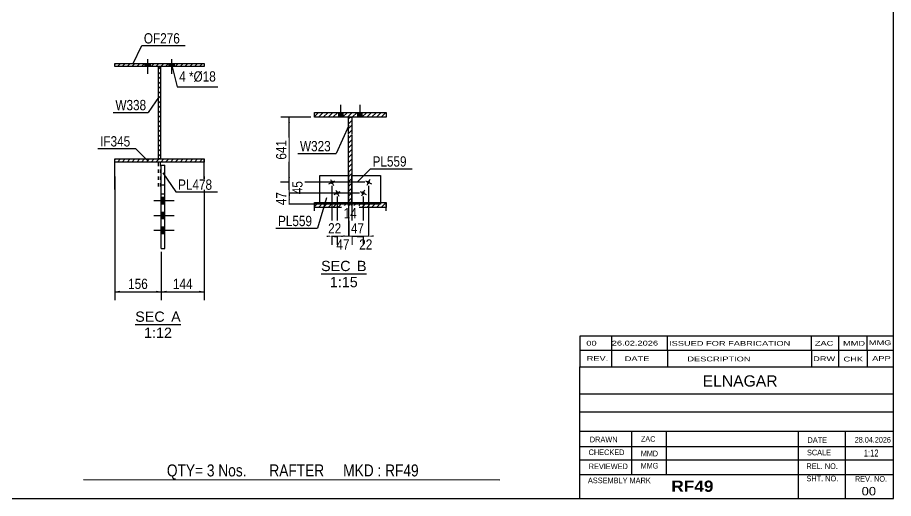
# Model space of a CAD drawing. Header units: millimetres. Extents: x -22 to 380, y -203 to 74.
# Drawn here: x 135.7 to 380.2, y -202.7 to -68.5 of the extents above; entities that cross this region are included whole.
import ezdxf

# ---------------------------------------------------------------- set-up
doc = ezdxf.new("R2010")
doc.units = ezdxf.units.MM
doc.linetypes.add('DXK_LINE_DOT1', pattern=[1.8814, 0.9407, -0.9407])
doc.styles.add('Arial', font='ARIAL.TTF', dxfattribs={"height": 0.2})
doc.styles.add('Arial Bold', font='ARIALBD.TTF', dxfattribs={"height": 0.2})
doc.styles.add('Arial Narrow', font='ARIALN.TTF', dxfattribs={"height": 0.2})

# ---------------------------------------------------------------- blocks, each defined once
blk = doc.blocks.new('Unknown-622201190-1210')
at = {"color": 5, "linetype": 'Continuous'}
for p, q in [((380.24, -202.74), (380.24, 74.26)), ((-19.76, -202.74), (380.24, -202.74))]:
    blk.add_line(p, q, dxfattribs=at)
blk = doc.blocks.new('Unknown-622201190-12 - 1255')
at = {"color": 1, "linetype": 'Continuous'}
blk.add_line((168.58, -154.19), (181.27, -154.19), dxfattribs=at)
at = {"color": 0, "linetype": 'Continuous'}
for points in [[(176.8, -153.44), (176.8, -150.44), (168.58, -150.44), (168.58, -153.44)], [(181.27, -153.44), (181.27, -150.44), (178.6, -150.44), (178.6, -153.44)], [(178.82, -157.94), (178.82, -154.94), (171.04, -154.94), (171.04, -157.94)]]:
    blk.add_wipeout(points, dxfattribs=at)
at = {"color": 136, "linetype": 'Continuous', "style": 'Arial'}
for s, height, p in [('SEC', 2.865, (168.58, -153.44)), ('A', 2.87, (178.6, -153.44)), ('1:12', 2.865, (171.04, -157.94))]:
    blk.add_text(s, height=height, dxfattribs=at).set_placement(p)
blk = doc.blocks.new('Unknown-622201190-13 - 5948')
at = {"color": 1, "linetype": 'Continuous'}
blk.add_line((220.46, -140.05), (233.15, -140.05), dxfattribs=at)
at = {"color": 0, "linetype": 'Continuous'}
for points in [[(228.68, -139.3), (228.68, -136.3), (220.46, -136.3), (220.46, -139.3)], [(233.15, -139.3), (233.15, -136.3), (230.48, -136.3), (230.48, -139.3)], [(230.7, -143.8), (230.7, -140.8), (222.91, -140.8), (222.91, -143.8)]]:
    blk.add_wipeout(points, dxfattribs=at)
at = {"color": 136, "linetype": 'Continuous', "style": 'Arial'}
for s, height, p in [('SEC', 2.865, (220.46, -139.3)), ('B', 2.87, (230.48, -139.3)), ('1:15', 2.865, (222.91, -143.8))]:
    blk.add_text(s, height=height, dxfattribs=at).set_placement(p)
blk = doc.blocks.new('Part-622201190-1335 - 1255')
at = {"linetype": 'Continuous'}
h = blk.add_hatch(dxfattribs=at)
h.set_pattern_fill('', scale=0.3, style=0, pattern_type=0)
h.set_pattern_definition([(45, (187.8468, -82.2111), (-0.67352, 0.67352), [])])
h.paths.add_polyline_path([(162.85, -82.21), (187.85, -82.21), (187.85, -81.38), (162.85, -81.38)])
at = {"color": 2, "linetype": 'Continuous'}
for p, q in [((162.85, -82.21), (162.85, -81.38)), ((162.85, -81.38), (187.85, -81.38)), ((187.85, -82.21), (162.85, -82.21)), ((187.85, -81.38), (187.85, -82.21))]:
    blk.add_line(p, q, dxfattribs=at)
blk = doc.blocks.new('Part-622201190-1287 - 1255')
at = {"color": 2, "linetype": 'Continuous'}
for p, q in [((175.85, -132.96), (175.85, -109.75)), ((175.85, -109.75), (176.85, -109.75)), ((176.85, -132.96), (176.85, -109.75)), ((176.85, -117.82), (175.85, -117.82)), ((175.85, -132.96), (176.85, -132.96))]:
    blk.add_line(p, q, dxfattribs=at)
at = {"color": 7, "linetype": 'DXK_LINE_DOT1'}
blk.add_line((175.85, -115.24), (176.85, -115.24), dxfattribs=at)
blk = doc.blocks.new('Part-622201190-1312 - 1255')
at = {"linetype": 'Continuous'}
h = blk.add_hatch(dxfattribs=at)
h.set_pattern_fill('', scale=0.3, style=0, pattern_type=0)
h.set_pattern_definition([(45, (187.8468, -108.8583), (-0.67352, 0.67352), [])])
h.paths.add_polyline_path([(162.85, -108.86), (187.85, -108.86), (187.85, -108.01), (162.85, -108.01)])
at = {"color": 7, "linetype": 'DXK_LINE_DOT1'}
for p, q in [((162.85, -108.86), (162.85, -108.01)), ((187.85, -108.86), (187.85, -108.01))]:
    blk.add_line(p, q, dxfattribs=at)
at = {"color": 2, "linetype": 'Continuous'}
for p, q in [((162.85, -108.86), (162.85, -108.01)), ((162.85, -108.01), (187.85, -108.01)), ((162.85, -116.53), (162.85, -108.86)), ((187.85, -108.86), (162.85, -108.86)), ((187.85, -108.01), (187.85, -108.86)), ((187.85, -116.53), (187.85, -108.86))]:
    blk.add_line(p, q, dxfattribs=at)
blk = doc.blocks.new('Part-622201190-1352 - 1255')
at = {"linetype": 'Continuous'}
h = blk.add_hatch(dxfattribs=at)
h.set_pattern_fill('', scale=0.3, style=0, pattern_type=0)
h.set_pattern_definition([(45, (175.5968, -108.0148), (-0.67352, 0.67352), [])])
h.paths.add_polyline_path([(175.1, -108.01), (175.6, -108.01), (175.6, -82.21), (175.1, -82.21)])
at = {"color": 2, "linetype": 'Continuous'}
for p, q in [((175.1, -108.01), (175.1, -82.21)), ((175.1, -82.21), (175.6, -82.21)), ((175.6, -82.21), (175.6, -108.01)), ((175.6, -108.01), (175.1, -108.01))]:
    blk.add_line(p, q, dxfattribs=at)
at = {"color": 7, "linetype": 'DXK_LINE_DOT1'}
for p, q in [((175.1, -115.69), (175.1, -108.01)), ((175.6, -115.69), (175.6, -108.01))]:
    blk.add_line(p, q, dxfattribs=at)
blk = doc.blocks.new('Bolt-622201190-1366 - 1255')
at = {"linetype": 'Continuous'}
for points in [[(175.85, -118.7), (175.85, -120.53), (176.85, -120.53), (176.85, -118.7)], [(175.85, -122.83), (175.85, -124.66), (176.85, -124.66), (176.85, -122.83)], [(175.85, -126.95), (175.85, -128.79), (176.85, -128.79), (176.85, -126.95)]]:
    blk.add_hatch(color=3, dxfattribs=at).paths.add_polyline_path(points)
at = {"color": 3, "linetype": 'Continuous'}
for p, q in [((173.76, -119.61), (179.43, -119.61)), ((175.85, -118.7), (176.85, -118.7)), ((175.85, -120.53), (176.85, -120.53)), ((173.76, -123.74), (179.43, -123.74)), ((175.85, -122.83), (176.85, -122.83)), ((175.85, -124.66), (176.85, -124.66)), ((175.85, -126.95), (176.85, -126.95)), ((173.76, -127.87), (179.43, -127.87)), ((175.85, -128.79), (176.85, -128.79))]:
    blk.add_line(p, q, dxfattribs=at)
blk = doc.blocks.new('Bolt-622201190-5384 - 1255')
at = {"linetype": 'Continuous'}
for points in [[(172.76, -81.38), (171.26, -81.38), (171.26, -82.21), (172.76, -82.21)], [(172.76, -81.38), (171.26, -81.38), (171.26, -82.21), (172.76, -82.21)], [(179.43, -81.38), (177.93, -81.38), (177.93, -82.21), (179.43, -82.21)], [(179.43, -81.38), (177.93, -81.38), (177.93, -82.21), (179.43, -82.21)]]:
    blk.add_hatch(color=3, dxfattribs=at).paths.add_polyline_path(points)
at = {"color": 3, "linetype": 'Continuous'}
for p, q in [((172.01, -80.13), (172.01, -84.29)), ((172.01, -80.13), (172.01, -84.29)), ((178.68, -80.13), (178.68, -84.29)), ((178.68, -80.13), (178.68, -84.29)), ((171.26, -81.38), (171.26, -82.21)), ((171.26, -81.38), (171.26, -82.21)), ((172.76, -81.38), (172.76, -82.21)), ((172.76, -81.38), (172.76, -82.21)), ((177.93, -81.38), (177.93, -82.21)), ((177.93, -81.38), (177.93, -82.21)), ((179.43, -81.38), (179.43, -82.21)), ((179.43, -81.38), (179.43, -82.21))]:
    blk.add_line(p, q, dxfattribs=at)
blk = doc.blocks.new('Bolt-622201190-5999 - 5948')
at = {"linetype": 'Continuous'}
for points in [[(226.52, -95.04), (225.32, -95.04), (225.32, -96.37), (226.52, -96.37)], [(226.52, -95.04), (225.32, -95.04), (225.32, -96.37), (226.52, -96.37)], [(231.86, -95.04), (230.66, -95.04), (230.66, -96.37), (231.86, -96.37)], [(231.86, -95.04), (230.66, -95.04), (230.66, -96.37), (231.86, -96.37)]]:
    blk.add_hatch(color=3, dxfattribs=at).paths.add_polyline_path(points)
at = {"color": 3, "linetype": 'Continuous'}
for p, q in [((225.92, -92.91), (225.92, -96.24)), ((225.92, -92.91), (225.92, -96.24)), ((231.26, -92.91), (231.26, -96.24)), ((231.26, -92.91), (231.26, -96.24)), ((225.32, -95.04), (225.32, -96.37)), ((225.32, -95.04), (225.32, -96.37)), ((226.52, -95.04), (226.52, -96.37)), ((226.52, -95.04), (226.52, -96.37)), ((230.66, -95.04), (230.66, -96.37)), ((230.66, -95.04), (230.66, -96.37)), ((231.86, -95.04), (231.86, -96.37)), ((231.86, -95.04), (231.86, -96.37))]:
    blk.add_line(p, q, dxfattribs=at)
blk = doc.blocks.new('Part-622201190-5975 - 5948')
at = {"linetype": 'Continuous'}
h = blk.add_hatch(dxfattribs=at)
h.set_pattern_fill('', scale=0.3, style=0, pattern_type=0)
h.set_pattern_definition([(45, (238.5897, -121.5102), (-0.67352, 0.67352), [])])
h.paths.add_polyline_path([(218.59, -121.51), (238.59, -121.51), (238.59, -120.17), (218.59, -120.17)])
at = {"color": 7, "linetype": 'DXK_LINE_DOT1'}
for p, q in [((218.59, -121.17), (218.59, -120.17)), ((238.59, -121.17), (238.59, -120.17))]:
    blk.add_line(p, q, dxfattribs=at)
at = {"color": 2, "linetype": 'Continuous'}
for p, q in [((218.59, -121.51), (218.59, -120.17)), ((218.59, -120.17), (238.59, -120.17)), ((218.59, -122.51), (218.59, -121.51)), ((238.59, -121.51), (218.59, -121.51)), ((238.59, -120.17), (238.59, -121.51)), ((238.59, -122.51), (238.59, -121.51))]:
    blk.add_line(p, q, dxfattribs=at)
blk = doc.blocks.new('Part-622201190-5951 - 5948')
at = {"linetype": 'Continuous'}
h = blk.add_hatch(dxfattribs=at)
h.set_pattern_fill('', scale=0.3, style=0, pattern_type=0)
h.set_pattern_definition([(45, (238.5897, -96.375), (-0.67352, 0.67352), [])])
h.paths.add_polyline_path([(218.59, -96.37), (238.59, -96.37), (238.59, -95.04), (218.59, -95.04)])
at = {"color": 2, "linetype": 'Continuous'}
for p, q in [((218.59, -96.37), (218.59, -95.04)), ((218.59, -95.04), (238.59, -95.04)), ((238.59, -95.04), (238.59, -96.37)), ((238.59, -96.37), (218.59, -96.37))]:
    blk.add_line(p, q, dxfattribs=at)
blk = doc.blocks.new('Part-622201190-5971 - 5948')
at = {"linetype": 'Continuous'}
h = blk.add_hatch(dxfattribs=at)
h.set_pattern_fill('', scale=0.3, style=0, pattern_type=0)
h.set_pattern_definition([(45, (229.0563, -120.1697), (-0.67352, 0.67352), [])])
h.paths.add_polyline_path([(228.12, -120.17), (229.06, -120.17), (229.06, -96.37), (228.12, -96.37)])
at = {"color": 2, "linetype": 'Continuous'}
for p, q in [((228.12, -101.04), (228.12, -96.37)), ((228.12, -96.37), (229.06, -96.37)), ((229.06, -96.37), (229.06, -101.04)), ((228.12, -120.17), (228.12, -101.14)), ((229.06, -101.14), (229.06, -120.17)), ((229.06, -120.17), (228.12, -120.17))]:
    blk.add_line(p, q, dxfattribs=at)
at = {"color": 7, "linetype": 'DXK_LINE_DOT1'}
for p, q in [((228.12, -121.17), (228.12, -120.17)), ((229.06, -121.17), (229.06, -120.17))]:
    blk.add_line(p, q, dxfattribs=at)
blk = doc.blocks.new('Bolt-622201190-6018 - 5948')
at = {"linetype": 'Continuous'}
for points in [[(223.92, -114.33, -1), (223.08, -114.74, -1)], [(225.41, -117.31, -1), (224.57, -117.72, -1)]]:
    blk.add_hatch(color=3, dxfattribs=at).paths.add_polyline_path(points)
at = {"color": 3, "linetype": 'Continuous'}
for p, q in [((222.66, -114.95), (224.33, -114.12)), ((223.08, -113.7), (223.92, -115.37)), ((224.15, -117.93), (225.82, -117.1)), ((224.57, -116.68), (225.41, -118.35))]:
    blk.add_line(p, q, dxfattribs=at)
blk = doc.blocks.new('Part-622201190-5978 - 5948')
at = {"color": 2, "linetype": 'Continuous'}
for p, q in [((220.1, -112.65), (228.1, -112.65)), ((220.1, -120.17), (220.1, -112.65)), ((228.1, -112.65), (228.1, -119.98)), ((227.92, -120.17), (228.1, -119.98))]:
    blk.add_line(p, q, dxfattribs=at)
at = {"color": 7, "linetype": 'DXK_LINE_DOT1'}
for p, q in [((220.1, -112.65), (228.1, -112.65)), ((220.1, -120.65), (220.1, -120.17)), ((227.44, -120.65), (220.1, -120.65)), ((227.92, -120.17), (227.44, -120.65))]:
    blk.add_line(p, q, dxfattribs=at)
blk = doc.blocks.new('Part-622201190-5981 - 5948')
at = {"color": 2, "linetype": 'Continuous'}
for p, q in [((229.08, -119.98), (229.08, -112.65)), ((229.08, -112.65), (237.08, -112.65)), ((237.08, -112.65), (237.08, -120.17)), ((229.26, -120.17), (229.08, -119.98))]:
    blk.add_line(p, q, dxfattribs=at)
at = {"color": 7, "linetype": 'DXK_LINE_DOT1'}
for p, q in [((229.08, -112.65), (237.08, -112.65)), ((229.74, -120.65), (229.26, -120.17)), ((237.08, -120.65), (229.74, -120.65)), ((237.08, -120.17), (237.08, -120.65))]:
    blk.add_line(p, q, dxfattribs=at)
blk = doc.blocks.new('Bolt-622201190-6021 - 5948')
at = {"linetype": 'Continuous'}
for points in [[(234.1, -114.74, -1), (233.26, -114.33, -1)], [(232.61, -117.72, -1), (231.77, -117.31, -1)]]:
    blk.add_hatch(color=3, dxfattribs=at).paths.add_polyline_path(points)
at = {"color": 3, "linetype": 'Continuous'}
for p, q in [((232.85, -114.12), (234.52, -114.95)), ((234.1, -113.7), (233.26, -115.37)), ((231.35, -117.1), (233.02, -117.93)), ((232.61, -116.68), (231.77, -118.35))]:
    blk.add_line(p, q, dxfattribs=at)
blk = doc.blocks.new('StraightDimension-622201190-5325 - 1255')
at = {"linetype": 'Continuous'}
for points in [[(164.35, -145.29), (162.85, -145.04), (164.35, -144.79)], [(174.35, -144.79), (175.85, -145.04), (174.35, -145.29)]]:
    blk.add_hatch(color=7, dxfattribs=at).paths.add_polyline_path(points)
at = {"color": 7, "linetype": 'Continuous'}
for p, q in [((162.85, -112.88), (162.85, -147.44)), ((175.85, -133.96), (175.85, -147.44)), ((162.85, -145.04), (175.85, -145.04))]:
    blk.add_line(p, q, dxfattribs=at)
at = {"color": 0}
blk.add_wipeout([(172.69, -144.89), (172.69, -140.69), (166, -140.69), (166, -144.89)], dxfattribs=at)
at = {"color": 3, "style": 'Arial Narrow'}
blk.add_text('156', height=2.863, dxfattribs=at).set_placement((166.6, -144.29))
blk = doc.blocks.new('StraightDimension-622201190-5324 - 1255')
at = {"linetype": 'Continuous'}
for points in [[(177.35, -145.29), (175.85, -145.04), (177.35, -144.79)], [(186.35, -144.79), (187.85, -145.04), (186.35, -145.29)]]:
    blk.add_hatch(color=7, dxfattribs=at).paths.add_polyline_path(points)
at = {"color": 7, "linetype": 'Continuous'}
for p, q in [((187.85, -112.88), (187.85, -147.44)), ((175.85, -133.96), (175.85, -147.44)), ((175.85, -145.04), (187.85, -145.04))]:
    blk.add_line(p, q, dxfattribs=at)
at = {"color": 0}
blk.add_wipeout([(185.19, -144.89), (185.19, -140.69), (178.5, -140.69), (178.5, -144.89)], dxfattribs=at)
at = {"color": 3, "style": 'Arial Narrow'}
blk.add_text('144', height=2.863, dxfattribs=at).set_placement((179.1, -144.29))
blk = doc.blocks.new('StraightDimension-622201190-6238 - 5948')
at = {"linetype": 'Continuous'}
for points in [[(226.62, -129.3), (228.12, -129.55), (226.62, -129.8)], [(230.56, -129.8), (229.06, -129.55), (230.56, -129.3)]]:
    blk.add_hatch(color=7, dxfattribs=at).paths.add_polyline_path(points)
at = {"color": 7, "linetype": 'Continuous'}
for p, q in [((228.12, -111.66), (228.12, -131.95)), ((229.06, -111.66), (229.06, -131.95)), ((228.12, -129.55), (229.06, -129.55))]:
    blk.add_line(p, q, dxfattribs=at)
at = {"color": 0}
blk.add_wipeout([(231.02, -125.2), (231.02, -121), (226.16, -121), (226.16, -125.2)], dxfattribs=at)
at = {"color": 3, "style": 'Arial Narrow'}
blk.add_text('14', height=2.863, dxfattribs=at).set_placement((226.76, -124.6))
blk = doc.blocks.new('StraightDimension-622201190-6236 - 5948')
at = {"linetype": 'Continuous'}
for points in [[(230.69, -129.3), (232.19, -129.55), (230.69, -129.8)], [(235.18, -129.8), (233.68, -129.55), (235.18, -129.3)]]:
    blk.add_hatch(color=7, dxfattribs=at).paths.add_polyline_path(points)
at = {"color": 7, "linetype": 'Continuous'}
for p, q in [((233.68, -115.53), (233.68, -131.8)), ((232.19, -118.52), (232.19, -131.8)), ((232.19, -129.55), (233.68, -129.55))]:
    blk.add_line(p, q, dxfattribs=at)
at = {"color": 0}
blk.add_wipeout([(235.36, -133.9), (235.36, -129.7), (230.51, -129.7), (230.51, -133.9)], dxfattribs=at)
at = {"color": 3, "style": 'Arial Narrow'}
blk.add_text('22', height=2.863, dxfattribs=at).set_placement((231.11, -133.3))
blk = doc.blocks.new('StraightDimension-622201190-6237 - 5948')
at = {"linetype": 'Continuous'}
for points in [[(230.56, -129.8), (229.06, -129.55), (230.56, -129.3)], [(230.69, -129.3), (232.19, -129.55), (230.69, -129.8)]]:
    blk.add_hatch(color=7, dxfattribs=at).paths.add_polyline_path(points)
at = {"color": 7, "linetype": 'Continuous'}
for p, q in [((229.06, -111.66), (229.06, -131.95)), ((232.19, -118.52), (232.19, -131.95)), ((229.06, -129.55), (232.19, -129.55))]:
    blk.add_line(p, q, dxfattribs=at)
at = {"color": 0}
blk.add_wipeout([(233.05, -129.4), (233.05, -125.2), (228.19, -125.2), (228.19, -129.4)], dxfattribs=at)
at = {"color": 3, "style": 'Arial Narrow'}
blk.add_text('47', height=2.863, dxfattribs=at).set_placement((228.79, -128.8))
blk = doc.blocks.new('StraightDimension-622201190-6239 - 5948')
at = {"linetype": 'Continuous'}
for points in [[(226.49, -129.8), (224.99, -129.55), (226.49, -129.3)], [(226.62, -129.3), (228.12, -129.55), (226.62, -129.8)]]:
    blk.add_hatch(color=7, dxfattribs=at).paths.add_polyline_path(points)
at = {"color": 7, "linetype": 'Continuous'}
for p, q in [((228.12, -111.66), (228.12, -131.8)), ((224.99, -118.52), (224.99, -131.8)), ((224.99, -129.55), (228.12, -129.55))]:
    blk.add_line(p, q, dxfattribs=at)
at = {"color": 0}
blk.add_wipeout([(228.98, -133.9), (228.98, -129.7), (224.13, -129.7), (224.13, -133.9)], dxfattribs=at)
at = {"color": 3, "style": 'Arial Narrow'}
blk.add_text('47', height=2.863, dxfattribs=at).set_placement((224.73, -133.3))
blk = doc.blocks.new('StraightDimension-622201190-6240 - 5948')
at = {"linetype": 'Continuous'}
for points in [[(222, -129.3), (223.5, -129.55), (222, -129.8)], [(226.49, -129.8), (224.99, -129.55), (226.49, -129.3)]]:
    blk.add_hatch(color=7, dxfattribs=at).paths.add_polyline_path(points)
at = {"color": 7, "linetype": 'Continuous'}
for p, q in [((223.5, -115.53), (223.5, -131.95)), ((224.99, -118.52), (224.99, -131.95)), ((223.5, -129.55), (224.99, -129.55))]:
    blk.add_line(p, q, dxfattribs=at)
at = {"color": 0}
blk.add_wipeout([(226.67, -129.4), (226.67, -125.2), (221.82, -125.2), (221.82, -129.4)], dxfattribs=at)
at = {"color": 3, "style": 'Arial Narrow'}
blk.add_text('22', height=2.863, dxfattribs=at).set_placement((222.42, -128.8))
blk = doc.blocks.new('StraightDimension-622201190-6310 - 5948')
at = {"linetype": 'Continuous'}
for points in [[(211.27, -97.87), (211.52, -96.37), (211.77, -97.87)], [(211.77, -113.03), (211.52, -114.53), (211.27, -113.03)]]:
    blk.add_hatch(color=7, dxfattribs=at).paths.add_polyline_path(points)
at = {"color": 7, "linetype": 'Continuous'}
for p, q in [((217.59, -96.37), (209.27, -96.37)), ((211.52, -114.53), (211.52, -96.37)), ((232.68, -114.53), (209.27, -114.53))]:
    blk.add_line(p, q, dxfattribs=at)
at = {"color": 0}
blk.add_wipeout([(211.37, -102.11), (207.17, -102.11), (207.17, -108.8), (211.37, -108.8)], dxfattribs=at)
at = {"color": 3, "style": 'Arial Narrow'}
blk.add_text('641', height=2.863, rotation=90.0002, dxfattribs=at).set_placement((210.77, -108.2))
blk = doc.blocks.new('StraightDimension-622201190-6311 - 5948')
at = {"linetype": 'Continuous'}
for points in [[(211.27, -116.03), (211.52, -114.53), (211.77, -116.03)], [(211.77, -116.02), (211.52, -117.52), (211.27, -116.02)]]:
    blk.add_hatch(color=7, dxfattribs=at).paths.add_polyline_path(points)
at = {"color": 7, "linetype": 'Continuous'}
for p, q in [((232.68, -114.53), (209.12, -114.53)), ((211.52, -117.52), (211.52, -114.53)), ((231.19, -117.52), (209.12, -117.52))]:
    blk.add_line(p, q, dxfattribs=at)
at = {"color": 0}
blk.add_wipeout([(215.87, -113.6), (211.67, -113.6), (211.67, -118.45), (215.87, -118.45)], dxfattribs=at)
at = {"color": 3, "style": 'Arial Narrow'}
blk.add_text('45', height=2.863, rotation=90.0002, dxfattribs=at).set_placement((215.27, -117.85))
blk = doc.blocks.new('StraightDimension-622201190-6312 - 5948')
at = {"linetype": 'Continuous'}
for points in [[(211.27, -119.02), (211.52, -117.52), (211.77, -119.02)], [(211.77, -119.15), (211.52, -120.65), (211.27, -119.15)]]:
    blk.add_hatch(color=7, dxfattribs=at).paths.add_polyline_path(points)
at = {"color": 7, "linetype": 'Continuous'}
for p, q in [((231.19, -117.52), (209.27, -117.52)), ((211.52, -120.65), (211.52, -117.52)), ((236.08, -120.65), (209.27, -120.65))]:
    blk.add_line(p, q, dxfattribs=at)
at = {"color": 0}
blk.add_wipeout([(211.37, -116.65), (207.17, -116.65), (207.17, -121.51), (211.37, -121.51)], dxfattribs=at)
at = {"color": 3, "style": 'Arial Narrow'}
blk.add_text('47', height=2.863, rotation=90.0002, dxfattribs=at).set_placement((210.77, -120.91))
blk = doc.blocks.new('CBS_CALLOFF-622201190-6688')
at = {"color": 7, "linetype": 'Continuous'}
blk.add_line((154.12, -197.47), (270.35, -197.49), dxfattribs=at)
at = {"color": 3, "linetype": 'Continuous', "style": 'Arial Narrow'}
blk.add_text('QTY= 3 Nos.      RAFTER     MKD : RF49', height=3.3405, dxfattribs=at).set_placement((177.41, -196.58))
blk = doc.blocks.new('CBS_NAME_BLOG-622201190-6689')
at = {"color": 7, "linetype": 'Continuous'}
for p, q in [((292.65, -165.99), (380.17, -165.99)), ((292.65, -202.69), (292.65, -165.99)), ((292.65, -173.52), (380.17, -173.52)), ((292.72, -178.58), (380.24, -178.58)), ((292.65, -183.95), (380.17, -183.95)), ((307.17, -196.05), (307.17, -183.95)), ((316.86, -196.03), (316.86, -183.96)), ((353.77, -202.69), (353.77, -183.96)), ((366.82, -202.69), (366.82, -183.95)), ((292.66, -188.25), (380.24, -188.23)), ((292.65, -191.99), (380.17, -191.99)), ((292.65, -196.04), (380.17, -196.04)), ((292.65, -202.74), (380.24, -202.74))]:
    blk.add_line(p, q, dxfattribs=at)
at = {"color": 3, "linetype": 'Continuous', "style": 'Arial'}
blk.add_text('ELNAGAR', height=3.133, dxfattribs=at).set_placement((326.97, -171.51))
at = {"color": 3, "linetype": 'Continuous'}
for s, height, style, width, p in [('DRAWN', 1.566, 'Arial', 0.9, (295.48, -187.06)), ('ZAC', 1.565, 'Arial Narrow', 0.9, (309.74, -186.92)), ('DATE', 1.566, 'Arial', 0.9, (356.24, -187.22)), ('28.04.2026', 1.565, 'Arial Narrow', 0.9, (369.43, -187.15)), ('CHECKED', 1.566, 'Arial', 0.9, (295.13, -190.63)), ('MMD', 1.565, 'Arial Narrow', 0.9, (309.71, -190.98)), ('SCALE', 1.566, 'Arial', 0.9, (356.09, -190.7)), ('1:12', 1.957, 'Arial Narrow', 0.9, (371.98, -191.05)), ('REVIEWED', 1.566, 'Arial', 0.9, (295.17, -194.55)), ('MMG', 1.565, 'Arial Narrow', 0.9, (309.68, -194.38)), ('REL. NO.', 1.566, 'Arial', 0.9, (355.95, -194.5)), ('ASSEMBLY MARK', 1.5663, 'Arial', 0.9, (294.95, -198.48)), ('RF49', 3.131, 'Arial Bold', 1.1, (318.23, -200.88)), ('SHT. NO.', 1.566, 'Arial', 0.9, (355.95, -197.96)), ('REV. NO.', 1.566, 'Arial', 0.9, (369.47, -198.05))]:
    blk.add_text(s, height=height, dxfattribs=dict(at, style=style, width=width)).set_placement(p)
at = {"color": 3, "style": 'Arial', "width": 1.1}
blk.add_text('00', height=2.349, dxfattribs=at).set_placement((371.35, -201.87))
blk = doc.blocks.new('CBS_REVISION-622201190-6690')
at = {"color": 7, "linetype": 'Continuous'}
for p, q in [((292.73, -157.46), (292.73, -161.35)), ((301.54, -157.45), (301.54, -161.35)), ((317.13, -161.35), (317.13, -157.43)), ((357.39, -161.35), (357.4, -157.43)), ((364.95, -161.35), (364.96, -157.44)), ((372.88, -161.35), (372.87, -157.45)), ((292.73, -161.35), (292.73, -165.99)), ((292.73, -161.36), (380.23, -161.36)), ((301.53, -161.36), (301.53, -165.99)), ((317.12, -161.35), (317.12, -165.92)), ((357.38, -161.36), (357.38, -165.98)), ((364.92, -161.36), (364.92, -165.99)), ((372.87, -161.36), (372.87, -165.99)), ((292.73, -165.99), (380.23, -165.99))]:
    blk.add_line(p, q, dxfattribs=at)
blk.add_arc((336.49, -28130.73), 27973.31, 89.910387, 90.089622, dxfattribs=at)
at = {"color": 7, "style": 'Arial Narrow', "width": 1.7}
for s, height, p in [('00', 1.326, (294.5, -160.09)), ('26.02.2026', 1.326, (301.61, -160.06)), ('ISSUED FOR FABRICATION', 1.3257, (317.59, -160.13)), ('ZAC', 1.326, (358.29, -160.1)), ('MMD', 1.326, (366.15, -160.12))]:
    blk.add_text(s, height=height, dxfattribs=at).set_placement(p)
at = {"color": 7, "linetype": 'Continuous', "style": 'Arial Narrow', "width": 1.7}
for s, height, p in [('MMG', 1.326, (373.37, -159.96)), ('REV.', 1.326, (294.59, -164.31)), ('DATE', 1.326, (305.22, -164.42)), ('DESCRIPTION', 1.3257, (322.7, -164.48)), ('DRW', 1.326, (357.81, -164.42)), ('CHK', 1.326, (366.3, -164.51)), ('APP', 1.326, (374.3, -164.35))]:
    blk.add_text(s, height=height, dxfattribs=at).set_placement(p)
blk = doc.blocks.new('Mark-622201190-1282 - 1255')
at = {"color": 0}
blk.add_wipeout([(190.04, -116.6), (190.04, -113.6), (180.54, -113.6), (180.54, -116.6)], dxfattribs=at)
blk.add_wipeout([(190.04, -116.6), (190.04, -113.6), (180.54, -113.6), (180.54, -116.6)], dxfattribs=at)
at = {"color": 7, "linetype": 'Continuous'}
for p, q in [((176.27, -111.87), (179.94, -117.2)), ((179.94, -117.2), (191.54, -117.2))]:
    blk.add_line(p, q, dxfattribs=at)
at = {"color": 3, "style": 'Arial Narrow'}
blk.add_text('PL478', height=2.863, dxfattribs=at).set_placement((180.54, -116.6))
blk = doc.blocks.new('Mark-622201190-1348 - 1255')
at = {"color": 0}
blk.add_wipeout([(171.63, -94.41), (171.63, -91.41), (163.05, -91.41), (163.05, -94.41)], dxfattribs=at)
blk.add_wipeout([(171.63, -94.41), (171.63, -91.41), (163.05, -91.41), (163.05, -94.41)], dxfattribs=at)
at = {"color": 7, "linetype": 'Continuous'}
for p in [(175.22, -90.57), (162.45, -95.01)]:
    blk.add_line(p, (172.23, -95.01), dxfattribs=at)
at = {"color": 3, "style": 'Arial Narrow'}
blk.add_text('W338', height=2.863, dxfattribs=at).set_placement((163.05, -94.41))
blk = doc.blocks.new('Mark-622201190-1308 - 1255')
at = {"color": 7, "linetype": 'Continuous'}
blk.add_line((172.22, -108.67), (168.68, -105.13), dxfattribs=at)
at = {"color": 0}
blk.add_wipeout([(167.18, -104.53), (167.18, -101.53), (158.78, -101.53), (158.78, -104.53)], dxfattribs=at)
blk.add_wipeout([(167.18, -104.53), (167.18, -101.53), (158.78, -101.53), (158.78, -104.53)], dxfattribs=at)
at = {"color": 7, "linetype": 'Continuous'}
blk.add_line((158.18, -105.13), (168.68, -105.13), dxfattribs=at)
at = {"color": 3, "style": 'Arial Narrow'}
blk.add_text('IF345', height=2.863, dxfattribs=at).set_placement((158.78, -104.53))
blk = doc.blocks.new('Mark-622201190-1331 - 1255')
at = {"color": 0}
blk.add_wipeout([(181.04, -75.79), (181.04, -72.79), (170.99, -72.79), (170.99, -75.79)], dxfattribs=at)
blk.add_wipeout([(181.04, -75.79), (181.04, -72.79), (170.99, -72.79), (170.99, -75.79)], dxfattribs=at)
at = {"color": 7, "linetype": 'Continuous'}
for p, q in [((167.87, -81.57), (170.39, -76.39)), ((170.39, -76.39), (182.54, -76.39))]:
    blk.add_line(p, q, dxfattribs=at)
at = {"color": 3, "style": 'Arial Narrow'}
blk.add_text('OF276', height=2.863, dxfattribs=at).set_placement((170.99, -75.79))
blk = doc.blocks.new('Mark-622201190-5404 - 1255')
at = {"color": 7, "linetype": 'Continuous'}
blk.add_line((180.26, -87.92), (191.68, -87.92), dxfattribs=at)
at = {"color": 0}
blk.add_wipeout([(182.68, -86.42), (182.68, -83.42), (180.86, -83.42), (180.86, -86.42)], dxfattribs=at)
blk.add_wipeout([(182.68, -86.42), (182.68, -83.42), (180.86, -83.42), (180.86, -86.42)], dxfattribs=at)
at = {"color": 7, "linetype": 'Continuous'}
blk.add_line((178.68, -81.59), (180.26, -87.92), dxfattribs=at)
at = {"color": 0}
blk.add_wipeout([(184.86, -86.42), (184.86, -83.42), (183.58, -83.42), (183.58, -86.42)], dxfattribs=at)
blk.add_wipeout([(184.86, -86.42), (184.86, -83.42), (183.58, -83.42), (183.58, -86.42)], dxfattribs=at)
at = {"color": 3, "style": 'Arial Narrow'}
blk.add_text('4', height=2.86, dxfattribs=at).set_placement((180.86, -86.42))
at = {"color": 0}
blk.add_wipeout([(191.08, -86.42), (191.08, -83.42), (184.86, -83.42), (184.86, -86.42)], dxfattribs=at)
blk.add_wipeout([(191.08, -86.42), (191.08, -83.42), (184.86, -83.42), (184.86, -86.42)], dxfattribs=at)
at = {"color": 3, "style": 'Arial Narrow'}
for s, height, p in [('*', 2.86, (183.58, -86.42)), ('Ø18', 2.863, (184.86, -86.42))]:
    blk.add_text(s, height=height, dxfattribs=at).set_placement(p)
blk = doc.blocks.new('Mark-622201190-6360 - 5948')
at = {"color": 7, "linetype": 'Continuous'}
blk.add_line((228.19, -98.72), (224.65, -106.46), dxfattribs=at)
at = {"color": 0}
blk.add_wipeout([(223.15, -105.86), (223.15, -102.86), (214.57, -102.86), (214.57, -105.86)], dxfattribs=at)
blk.add_wipeout([(223.15, -105.86), (223.15, -102.86), (214.57, -102.86), (214.57, -105.86)], dxfattribs=at)
at = {"color": 7, "linetype": 'Continuous'}
blk.add_line((213.97, -106.46), (224.65, -106.46), dxfattribs=at)
at = {"color": 3, "style": 'Arial Narrow'}
blk.add_text('W323', height=2.863, dxfattribs=at).set_placement((214.57, -105.86))
blk = doc.blocks.new('Mark-622201190-6363 - 5948')
at = {"color": 7, "linetype": 'Continuous'}
blk.add_line((221.95, -118.81), (219.45, -127.34), dxfattribs=at)
at = {"color": 0}
blk.add_wipeout([(217.95, -126.74), (217.95, -123.74), (208.44, -123.74), (208.44, -126.74)], dxfattribs=at)
blk.add_wipeout([(217.95, -126.74), (217.95, -123.74), (208.44, -123.74), (208.44, -126.74)], dxfattribs=at)
at = {"color": 7, "linetype": 'Continuous'}
blk.add_line((207.84, -127.34), (219.45, -127.34), dxfattribs=at)
at = {"color": 3, "style": 'Arial Narrow'}
blk.add_text('PL559', height=2.863, dxfattribs=at).set_placement((208.44, -126.74))
blk = doc.blocks.new('Mark-622201190-6366 - 5948')
at = {"color": 0}
blk.add_wipeout([(244.34, -110.13), (244.34, -107.13), (234.83, -107.13), (234.83, -110.13)], dxfattribs=at)
blk.add_wipeout([(244.34, -110.13), (244.34, -107.13), (234.83, -107.13), (234.83, -110.13)], dxfattribs=at)
at = {"color": 7, "linetype": 'Continuous'}
for p, q in [((230.7, -114.27), (234.23, -110.73)), ((234.23, -110.73), (245.84, -110.73))]:
    blk.add_line(p, q, dxfattribs=at)
at = {"color": 3, "style": 'Arial Narrow'}
blk.add_text('PL559', height=2.863, dxfattribs=at).set_placement((234.83, -110.13))

msp = doc.modelspace()

# ---------------------------------------------------------------- block references
for name in ['Unknown-622201190-1210', 'Bolt-622201190-5384 - 1255', 'Part-622201190-1335 - 1255', 'Part-622201190-1352 - 1255', 'Bolt-622201190-5999 - 5948', 'Part-622201190-5951 - 5948', 'Part-622201190-5971 - 5948', 'Part-622201190-1312 - 1255', 'Part-622201190-1287 - 1255', 'Part-622201190-5978 - 5948', 'Bolt-622201190-6018 - 5948', 'Part-622201190-5981 - 5948', 'Bolt-622201190-6021 - 5948', 'Bolt-622201190-1366 - 1255', 'Part-622201190-5975 - 5948', 'CBS_REVISION-622201190-6690', 'CBS_NAME_BLOG-622201190-6689', 'CBS_CALLOFF-622201190-6688']:
    msp.add_blockref(name, (0, 0))

# ---------------------------------------------------------------- next in the draw order: block references
for name in ['Mark-622201190-1331 - 1255', 'Mark-622201190-1348 - 1255', 'Mark-622201190-1308 - 1255', 'StraightDimension-622201190-6238 - 5948', 'StraightDimension-622201190-5325 - 1255', 'Unknown-622201190-13 - 5948', 'Unknown-622201190-12 - 1255']:
    msp.add_blockref(name, (0, 0))

# ---------------------------------------------------------------- next in the draw order: block references
for name in ['Mark-622201190-5404 - 1255', 'StraightDimension-622201190-5324 - 1255', 'StraightDimension-622201190-6236 - 5948']:
    msp.add_blockref(name, (0, 0))

# ---------------------------------------------------------------- next in the draw order: block references
for name in ['Mark-622201190-1282 - 1255', 'StraightDimension-622201190-6237 - 5948']:
    msp.add_blockref(name, (0, 0))

# ---------------------------------------------------------------- next in the draw order: block references
msp.add_blockref('StraightDimension-622201190-6239 - 5948', (0, 0))

# ---------------------------------------------------------------- next in the draw order: block references
msp.add_blockref('StraightDimension-622201190-6240 - 5948', (0, 0))

# ---------------------------------------------------------------- next in the draw order: block references
msp.add_blockref('StraightDimension-622201190-6310 - 5948', (0, 0))

# ---------------------------------------------------------------- next in the draw order: block references
for name in ['Mark-622201190-6360 - 5948', 'StraightDimension-622201190-6311 - 5948']:
    msp.add_blockref(name, (0, 0))

# ---------------------------------------------------------------- next in the draw order: block references
for name in ['Mark-622201190-6366 - 5948', 'StraightDimension-622201190-6312 - 5948']:
    msp.add_blockref(name, (0, 0))

# ---------------------------------------------------------------- next in the draw order: block references
msp.add_blockref('Mark-622201190-6363 - 5948', (0, 0))

doc.saveas('drawing.dxf')
